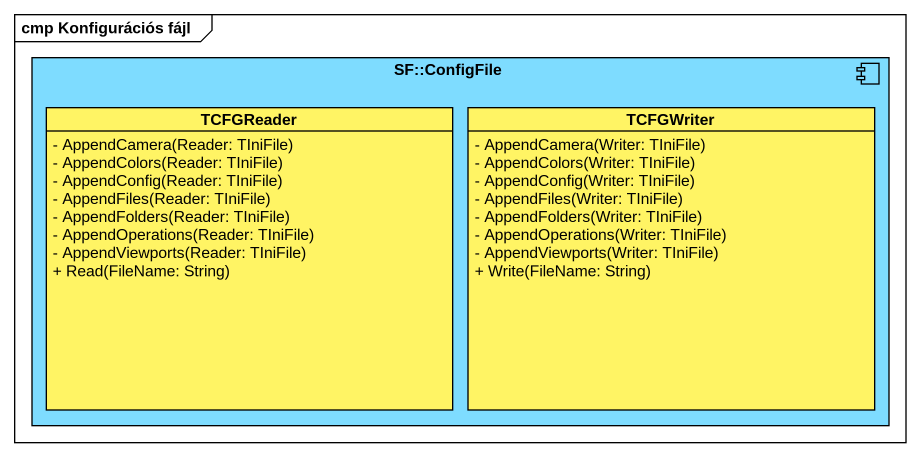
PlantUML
@startuml
mainframe cmp Konfigurációs fájl
hide circle
hide empty members
skinparam classAttributeIconSize 0
component "SF::ConfigFile" as SF_ConfigFile #7EDCFF {
  class TCFGReader #FFF464 {
    - AppendCamera(Reader: TIniFile)
    - AppendColors(Reader: TIniFile)
    - AppendConfig(Reader: TIniFile)
    - AppendFiles(Reader: TIniFile)
    - AppendFolders(Reader: TIniFile)
    - AppendOperations(Reader: TIniFile)
    - AppendViewports(Reader: TIniFile)
    + Read(FileName: String)
  }
  class TCFGWriter #FFF464 {
    - AppendCamera(Writer: TIniFile)
    - AppendColors(Writer: TIniFile)
    - AppendConfig(Writer: TIniFile)
    - AppendFiles(Writer: TIniFile)
    - AppendFolders(Writer: TIniFile)
    - AppendOperations(Writer: TIniFile)
    - AppendViewports(Writer: TIniFile)
    + Write(FileName: String)
  }
}
@enduml
